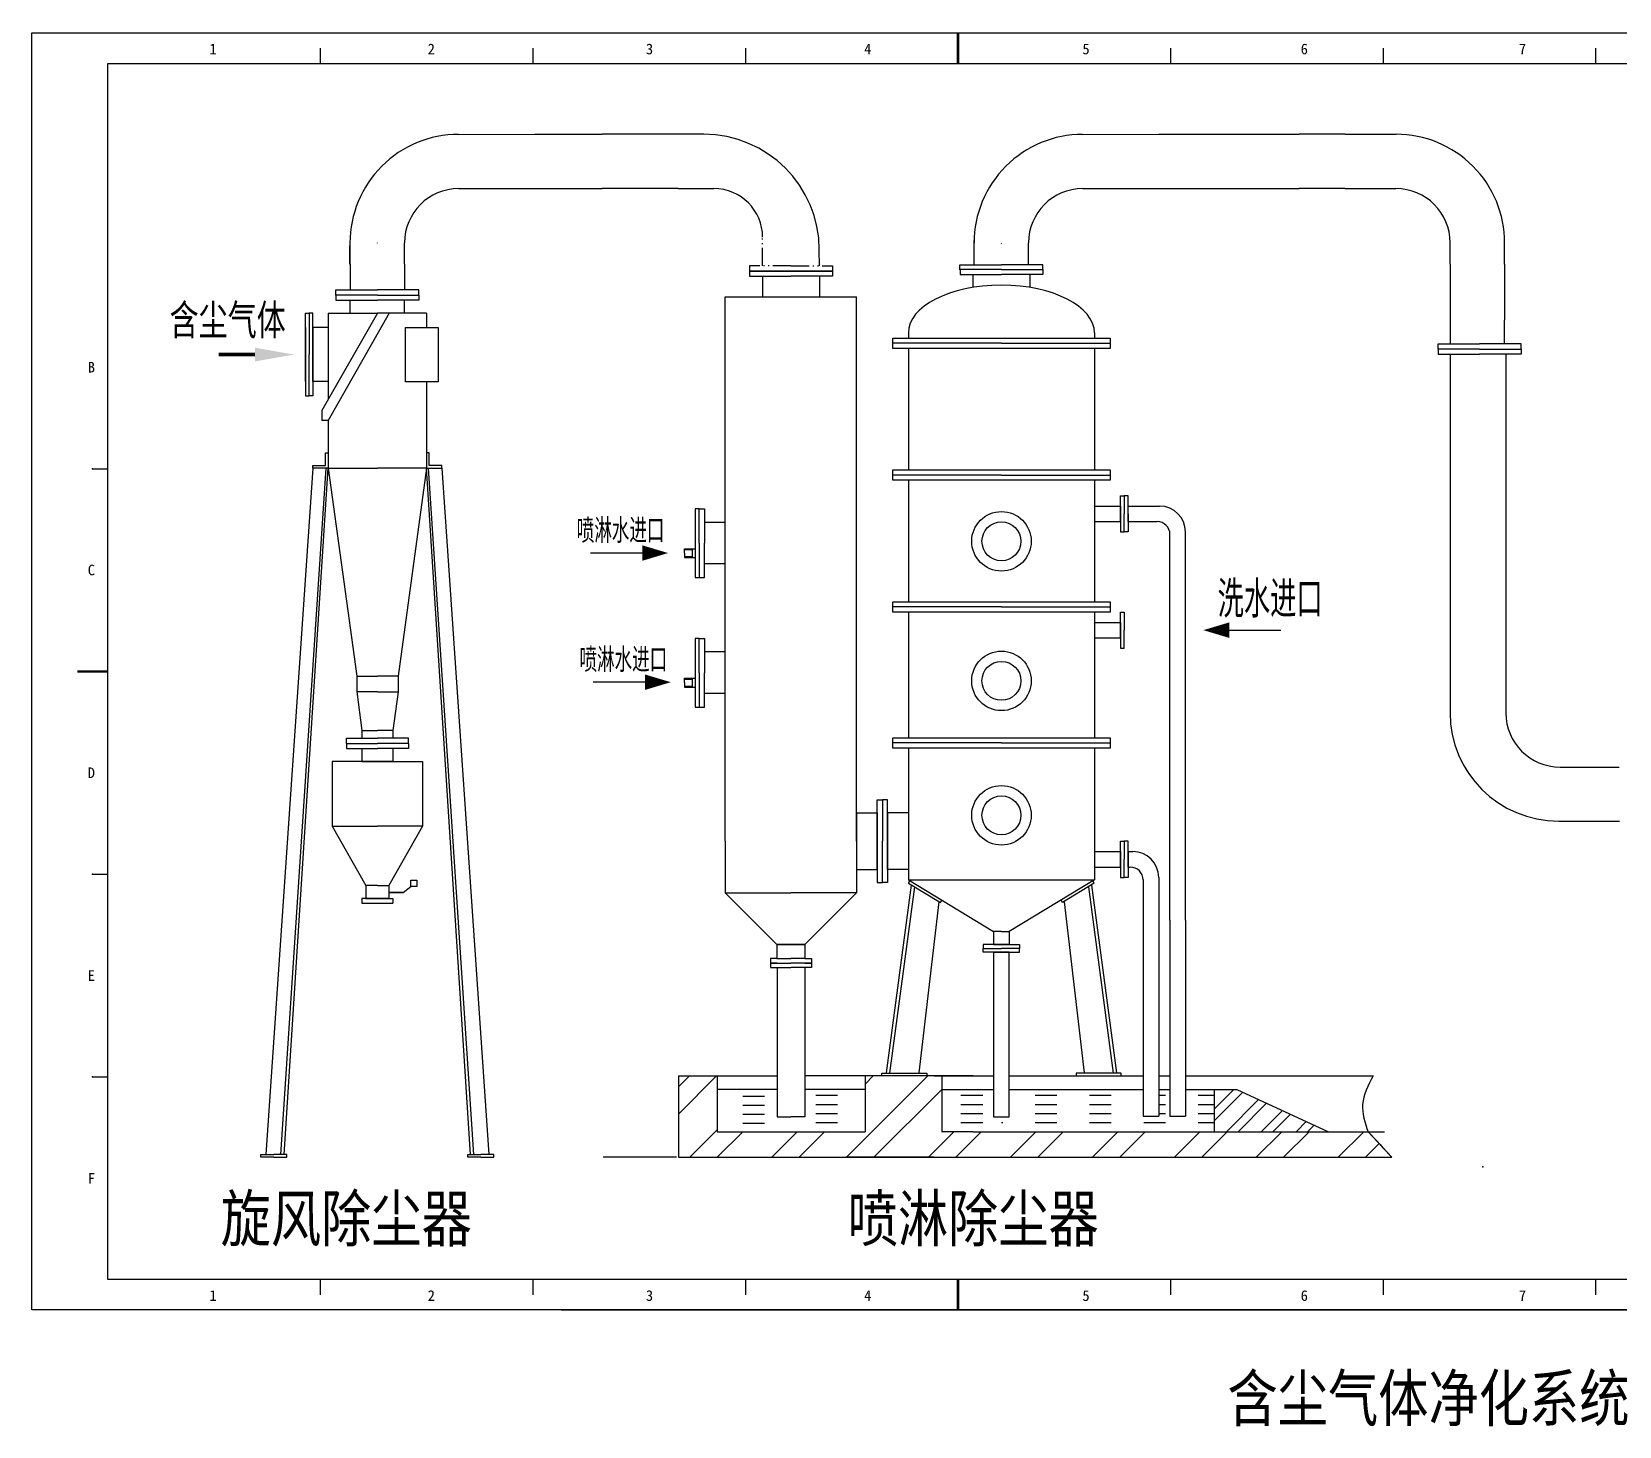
# Model space of a CAD drawing. Header units: millimetres. Extents: x 153 to 603, y -3 to 226.
# Drawn here: x 152.7 to 413.6, y -3.1 to 226.2 of the extents above; entities that cross this region are included whole.
import ezdxf

# ---------------------------------------------------------------- set-up
doc = ezdxf.new("R2010")
doc.units = ezdxf.units.MM
for name, pattern in [('1', [0]), ('CENTER', [50.8, 31.75, -6.35, 6.35, -6.35]), ('GBDIVIDE2X', [17, 10, -2, 0.5, -2, 0.5, -2]), ('GEN7', [13.75, 9.75, -1.5, 1, -1.5])]:
    doc.linetypes.add(name, pattern=pattern)
for name, color, linetype in [('2A', 7, 'GEN7'), ('CEN', 1, 'CENTER'), ('CON', 7, 'Continuous'), ('CONX', 1, 'Continuous'), ('DIM', 3, 'Continuous'), ('DIVIDE', 1, 'GBDIVIDE2X'), ('HATCH', 6, 'Continuous'), ('sb', 2, 'Continuous')]:
    doc.layers.add(name, color=color, linetype=linetype)
doc.styles.add('HZ', font='SIMHEI.TTF', dxfattribs={"width": 0.75})
doc.styles.add('QSDI', font='SimSun.ttf', dxfattribs={"width": 0.8})
doc.styles.add('USER1', font='gbenor.shx', dxfattribs={"bigfont": 'gbcbig.shx'})

# ---------------------------------------------------------------- blocks, each defined once
blk = doc.blocks.new('2331')
for p, q in [((23054.39, -5527.28), (23054.39, -5317.28)), ((23054.39, -5317.28), (23504.7, -5317.28)), ((23504.7, -5317.28), (23504.7, -5527.28)), ((23101.82, -5319.78), (23101.82, -5322.28)), ((23136.76, -5319.78), (23136.76, -5322.28)), ((23171.7, -5319.78), (23171.7, -5322.28)), ((23241.57, -5319.78), (23241.57, -5322.28)), ((23276.51, -5319.78), (23276.51, -5322.28)), ((23311.45, -5319.78), (23311.45, -5322.28)), ((23346.39, -5319.78), (23346.39, -5322.28)), ((23381.32, -5319.78), (23381.32, -5322.28)), ((23416.26, -5319.78), (23416.26, -5322.28)), ((23451.2, -5319.78), (23451.2, -5322.28)), ((23486.14, -5319.78), (23486.14, -5322.28)), ((23066.89, -5522.28), (23066.89, -5322.28)), ((23066.89, -5322.28), (23499.7, -5322.28)), ((23499.7, -5322.28), (23499.7, -5522.28)), ((23499.7, -5355.61), (23502.2, -5355.61)), ((23504.7, -5527.28), (23504.7, -5378.78)), ((23064.39, -5388.95), (23066.89, -5388.95)), ((23499.7, -5388.95), (23502.2, -5388.95)), ((23064.39, -5455.61), (23066.89, -5455.61)), ((23499.7, -5455.61), (23502.2, -5455.61)), ((23064.39, -5488.95), (23066.89, -5488.95)), ((23499.7, -5488.95), (23502.2, -5488.95)), ((23499.7, -5522.28), (23066.89, -5522.28)), ((23101.82, -5522.28), (23101.82, -5524.78)), ((23136.76, -5522.28), (23136.76, -5524.78)), ((23171.7, -5522.28), (23171.7, -5524.78)), ((23241.57, -5522.28), (23241.57, -5524.78)), ((23276.51, -5522.28), (23276.51, -5524.78)), ((23311.45, -5522.28), (23311.45, -5524.78)), ((23346.39, -5522.28), (23346.39, -5524.78)), ((23381.32, -5522.28), (23381.32, -5524.78)), ((23416.26, -5522.28), (23416.26, -5524.78)), ((23451.2, -5522.28), (23451.2, -5524.78)), ((23486.14, -5522.28), (23486.14, -5524.78)), ((23504.7, -5527.28), (23054.39, -5527.28)), ((23141.39, -5527.28), (23351.39, -5527.28))]:
    blk.add_line(p, q)
for points, const_width in [([(23206.64, -5322.28), (23206.64, -5317.28)], 0.4), ([(23206.64, -5322.28), (23206.64, -5317.28)], 0.25), ([(23066.89, -5422.28), (23061.89, -5422.28)], 0.4), ([(23061.89, -5422.28), (23066.89, -5422.28)], 0.25), ([(23499.7, -5422.28), (23504.7, -5422.28)], 0.4), ([(23499.7, -5422.28), (23504.7, -5422.28)], 0.25), ([(23206.64, -5522.28), (23206.64, -5527.28)], 0.4), ([(23206.64, -5522.28), (23206.64, -5527.28)], 0.25)]:
    blk.add_lwpolyline(points, dxfattribs=dict(const_width=const_width))
for p in [(23064.39, -5388.95), (23064.39, -5422.28), (23064.39, -5455.61), (23064.39, -5488.95)]:
    blk.add_point(p)
at = {"style": 'QSDI'}
for s, p in [('1', (23083.59, -5320.79)), ('2', (23119.47, -5320.79)), ('3', (23155.34, -5320.79)), ('4', (23191.22, -5320.79)), ('5', (23227.09, -5320.79)), ('6', (23262.97, -5320.79)), ('7', (23298.84, -5320.79)), ('8', (23334.72, -5320.79)), ('9', (23367.78, -5320.79)), ('10', (23403.66, -5320.79)), ('11', (23439.53, -5320.79)), ('12', (23473.53, -5320.79)), ('A', (23501.41, -5339.77)), ('B', (23063.59, -5373.12)), ('B', (23501.41, -5373.12)), ('C', (23063.59, -5406.47)), ('C', (23501.41, -5406.47)), ('D', (23063.59, -5439.82)), ('D', (23501.41, -5439.82)), ('E', (23063.59, -5473.17)), ('E', (23501.41, -5473.17)), ('F', (23063.59, -5506.52)), ('F', (23501.41, -5506.52)), ('1', (23083.59, -5525.79)), ('2', (23119.47, -5525.79)), ('3', (23155.34, -5525.79)), ('4', (23191.22, -5525.79)), ('5', (23227.09, -5525.79)), ('6', (23262.97, -5525.79)), ('7', (23298.84, -5525.79)), ('8', (23334.72, -5525.79)), ('9', (23367.78, -5525.79)), ('10', (23403.66, -5525.79)), ('11', (23439.53, -5525.79)), ('12', (23473.53, -5525.79))]:
    blk.add_text(s, height=1.75, dxfattribs=at).set_placement(p)

msp = doc.modelspace()

# ---------------------------------------------------------------- hatches: boundary and pattern name
at = {"layer": 'HATCH'}
h = msp.add_hatch(dxfattribs=at)
h.set_pattern_fill('ANSI32', color=256, scale=0.425, style=0)
h.set_pattern_definition([(45, (165.908, 45.3805), (-2.86246, 2.86246), []), (45, (167.8164, 45.3805), (-2.86246, 2.86246), [])])
h.paths.add_polyline_path([(350.75, 52.27), (347.05, 52.27), (347.05, 45.38), (352.48, 45.38), (365.72, 45.38)])
h = msp.add_hatch(dxfattribs=at)
h.set_pattern_fill('ANSI32', color=256, style=0)
h.set_pattern_definition([(45, (-264.623, 109.546), (-6.73519, 6.73519), []), (45, (-260.132, 109.546), (-6.73519, 6.73519), [])])
h.paths.add_polyline_path([(372.37, 45.33), (312.07, 45.33), (312.07, 41.15), (376.23, 41.15)])

# ---------------------------------------------------------------- linework, layer by layer
at = {"layer": '2A', "color": 1}
msp.add_solid([(195.8, 173.14), (195.8, 173.14), (189.4, 172.01), (189.4, 174.26)], dxfattribs=at)
at = {"layer": 'CEN', "color": 2}
msp.add_line((312.07, 191.36), (312.07, 191.41), dxfattribs=at)
at = {"layer": 'CON', "color": 2}
for p, q in [((307.57, 187.91), (307.57, 191.4)), ((305.26, 187.06), (305.26, 187.91)), ((318.86, 187.06), (318.86, 187.91)), ((270.68, 186.86), (270.68, 186.01)), ((277.48, 186.86), (270.68, 186.86)), ((270.68, 186.86), (277.48, 186.86)), ((270.68, 186.01), (277.48, 186.01)), ((272.8, 186.01), (272.8, 182.61)), ((277.48, 186.86), (284.28, 186.86)), ((284.28, 186.86), (277.48, 186.86)), ((284.28, 186.01), (277.48, 186.01)), ((282.15, 186.01), (282.15, 182.62)), ((284.28, 186.86), (284.28, 186.01)), ((312.06, 187.15), (305.26, 187.15)), ((312.06, 187.15), (305.26, 187.15)), ((305.27, 187.15), (305.27, 186.3)), ((312.07, 187.15), (305.27, 187.15)), ((305.27, 186.3), (312.07, 186.3)), ((307.39, 186.3), (307.39, 184.18)), ((312.06, 187.15), (318.86, 187.15)), ((312.06, 187.15), (318.86, 187.15)), ((312.07, 187.15), (318.87, 187.15)), ((318.87, 186.3), (312.07, 186.3)), ((316.74, 186.3), (316.74, 184.18)), ((318.87, 187.15), (318.87, 186.3)), ((266.67, 93.12), (266.67, 182.62)), ((266.67, 182.62), (288.27, 182.62)), ((288.27, 93.12), (288.27, 182.62)), ((294.22, 175.85), (312.07, 175.85)), ((294.22, 174.15), (294.22, 175.85)), ((312.07, 175), (294.22, 175)), ((296.77, 176.7), (296.77, 175.85)), ((312.07, 175.85), (329.92, 175.85)), ((312.07, 175), (329.92, 175)), ((327.37, 176.7), (327.37, 175.85)), ((329.92, 175.85), (329.92, 174.15)), ((329.92, 174.15), (294.22, 174.15)), ((296.77, 174.15), (296.77, 154.17)), ((327.37, 174.15), (327.37, 154.17)), ((294.22, 152.47), (294.22, 154.17)), ((294.22, 154.17), (312.07, 154.17)), ((296.77, 155.02), (296.77, 154.17)), ((312.07, 154.17), (329.92, 154.17)), ((327.37, 155.02), (327.37, 154.17)), ((329.92, 154.17), (329.92, 152.47)), ((312.07, 153.32), (294.22, 153.32)), ((329.92, 152.47), (294.22, 152.47)), ((296.77, 152.47), (296.77, 132.5)), ((312.07, 153.32), (329.92, 153.32)), ((327.37, 152.47), (327.37, 132.5)), ((261.71, 147.76), (261.71, 136.48)), ((262.39, 147.76), (261.71, 147.76)), ((262.39, 142.12), (262.39, 147.76)), ((262.39, 147.76), (263.24, 147.76)), ((263.24, 147.76), (263.24, 142.12)), ((266.67, 145.53), (263.24, 145.53)), ((260, 141.22), (261.71, 141.22)), ((260, 140.5), (260, 141.22)), ((261.24, 141.22), (261.24, 139.77)), ((262.39, 142.12), (262.39, 136.47)), ((263.24, 136.47), (263.24, 142.12)), ((260, 140.5), (260, 139.77)), ((260, 139.77), (261.71, 139.77)), ((266.67, 138.71), (263.24, 138.71)), ((261.71, 136.48), (262.39, 136.47)), ((262.39, 136.47), (263.24, 136.47)), ((296.77, 133.35), (296.77, 132.5)), ((327.37, 133.35), (327.37, 132.5)), ((294.22, 130.8), (294.22, 132.5)), ((294.22, 132.5), (312.07, 132.5)), ((312.07, 131.65), (294.22, 131.65)), ((329.92, 130.8), (294.22, 130.8)), ((296.77, 130.8), (296.77, 110.82)), ((312.07, 132.5), (329.92, 132.5)), ((312.07, 131.65), (329.92, 131.65)), ((327.37, 130.8), (327.37, 110.82)), ((329.92, 132.5), (329.92, 130.8)), ((331.62, 127.82), (331.62, 130.8)), ((331.62, 130.8), (332.26, 130.8)), ((332.26, 130.8), (332.26, 127.82)), ((332.26, 130.8), (332.26, 127.82)), ((327.37, 129.1), (331.62, 129.1)), ((331.62, 129.1), (331.62, 127.82)), ((261.71, 126.46), (261.71, 115.18)), ((262.39, 126.46), (261.71, 126.46)), ((262.39, 120.82), (262.39, 126.46)), ((262.39, 126.46), (263.24, 126.46)), ((263.24, 126.46), (263.24, 120.82)), ((327.37, 126.55), (331.62, 126.55)), ((331.62, 127.82), (331.62, 124.85)), ((331.62, 126.55), (331.62, 127.82)), ((332.26, 124.85), (332.26, 127.82)), ((332.26, 124.85), (332.26, 127.82)), ((266.67, 124.23), (263.24, 124.23)), ((296.77, 124.77), (296.77, 123.92)), ((331.62, 124.85), (332.26, 124.85)), ((262.39, 120.82), (262.39, 115.17)), ((263.24, 115.17), (263.24, 120.82)), ((296.77, 122.22), (296.77, 110.13)), ((260, 119.92), (261.71, 119.92)), ((260, 119.2), (260, 119.92)), ((260, 119.2), (260, 118.47)), ((260, 118.47), (261.71, 118.47)), ((261.24, 119.92), (261.24, 118.47)), ((261.71, 115.18), (262.39, 115.17)), ((262.39, 115.17), (263.24, 115.17)), ((266.67, 117.41), (263.24, 117.41)), ((294.22, 110.13), (312.07, 110.13)), ((294.22, 108.43), (294.22, 110.13)), ((296.77, 110.98), (296.77, 110.13)), ((312.07, 110.13), (329.92, 110.13)), ((327.37, 110.98), (327.37, 110.13)), ((327.37, 110.82), (327.37, 110.13)), ((329.92, 110.13), (329.92, 108.43)), ((312.07, 109.28), (294.22, 109.28)), ((329.92, 108.43), (294.22, 108.43)), ((296.77, 108.43), (296.77, 99.84)), ((312.07, 109.28), (329.92, 109.28)), ((327.37, 108.43), (327.37, 86.74)), ((291.67, 93.12), (291.67, 99.92)), ((291.67, 99.92), (292.52, 99.92)), ((292.52, 99.92), (292.52, 93.12)), ((292.52, 99.92), (292.52, 93.12)), ((293.37, 99.92), (292.52, 99.92)), ((293.37, 93.12), (293.37, 99.92)), ((296.77, 99.84), (296.77, 86.74)), ((291.67, 97.73), (288.27, 97.73)), ((288.27, 97.73), (288.27, 88.47)), ((291.67, 97.79), (291.67, 93.12)), ((293.37, 97.79), (293.37, 93.12)), ((296.77, 97.79), (293.37, 97.79)), ((266.67, 93.12), (266.67, 84.62)), ((288.27, 93.12), (288.27, 84.62)), ((291.67, 93.12), (291.67, 86.32)), ((291.67, 88.44), (291.67, 93.12)), ((292.52, 86.32), (292.52, 93.12)), ((292.52, 86.32), (292.52, 93.12)), ((293.37, 88.44), (293.37, 93.12)), ((293.37, 93.12), (293.37, 86.32)), ((327.37, 91.42), (331.62, 91.42)), ((327.37, 88.87), (331.62, 88.87)), ((288.27, 88.47), (291.67, 88.47)), ((291.67, 86.32), (292.52, 86.32)), ((293.37, 86.32), (292.52, 86.32)), ((296.77, 88.44), (293.37, 88.44)), ((296.77, 86.74), (310.79, 78.24)), ((296.77, 86.74), (327.37, 86.74)), ((296.81, 86.22), (297.03, 86.57)), ((296.81, 86.22), (302.03, 83.06)), ((327.37, 86.74), (313.34, 78.24)), ((327.33, 86.22), (322.11, 83.06)), ((327.33, 86.22), (327.11, 86.57)), ((327.33, 86.22), (327.11, 86.57)), ((266.67, 84.62), (277.47, 84.62)), ((266.67, 84.62), (275.17, 76.12)), ((288.27, 84.62), (277.47, 84.62)), ((288.27, 84.62), (279.77, 76.12)), ((297.25, 85.88), (293.13, 55)), ((297.78, 85.63), (293.69, 54.97)), ((326.36, 85.63), (330.45, 54.97)), ((326.88, 85.88), (331, 55)), ((301.76, 83.14), (298.48, 55)), ((302.03, 83.06), (302.25, 83.42)), ((322.11, 83.06), (321.89, 83.42)), ((322.11, 83.06), (321.89, 83.42)), ((322.38, 83.14), (325.66, 55)), ((275.17, 76.12), (275.17, 73.8)), ((275.17, 76.12), (277.47, 76.12)), ((275.17, 76.12), (277.47, 76.12)), ((279.77, 76.12), (277.47, 76.12)), ((279.77, 76.12), (279.77, 73.8)), ((309.09, 76.12), (309.09, 75.48)), ((312.07, 76.12), (309.09, 76.12)), ((310.79, 78.24), (310.79, 76.12)), ((312.07, 78.24), (310.79, 78.24)), ((310.79, 76.12), (312.07, 76.12)), ((312.07, 78.24), (313.34, 78.24)), ((313.34, 76.12), (312.07, 76.12)), ((312.07, 76.12), (315.04, 76.12)), ((313.34, 78.24), (313.34, 76.12)), ((315.04, 76.12), (315.04, 75.48)), ((275.17, 73.8), (274.1, 73.8)), ((274.1, 73.8), (274.1, 73.07)), ((274.1, 73.07), (277.45, 73.07)), ((275.17, 73.07), (274.1, 73.07)), ((274.1, 73.07), (274.1, 72.35)), ((275.17, 73.8), (277.47, 73.8)), ((275.17, 73.07), (277.47, 73.07)), ((279.77, 73.8), (277.47, 73.8)), ((279.77, 73.07), (277.47, 73.07)), ((280.84, 73.07), (277.49, 73.07)), ((279.77, 73.8), (280.84, 73.8)), ((279.77, 73.07), (280.84, 73.07)), ((280.84, 73.8), (280.84, 73.07)), ((280.84, 73.07), (280.84, 72.35)), ((309.09, 74.84), (309.09, 75.48)), ((309.09, 75.48), (312.07, 75.48)), ((309.09, 75.48), (312.07, 75.48)), ((312.07, 74.84), (309.09, 74.84)), ((310.75, 74.84), (310.75, 47.78)), ((310.79, 74.84), (312.07, 74.84)), ((315.04, 75.48), (312.07, 75.48)), ((315.04, 75.48), (312.07, 75.48)), ((312.07, 74.84), (315.04, 74.84)), ((313.34, 74.84), (312.07, 74.84)), ((313.32, 47.78), (313.32, 74.84)), ((315.04, 74.84), (315.04, 75.48)), ((274.1, 72.35), (277.45, 72.35)), ((275.19, 72.35), (275.19, 47.8)), ((280.84, 72.35), (277.49, 72.35)), ((279.75, 72.35), (279.75, 47.8)), ((292.4, 54.52), (292.4, 54.97)), ((292.4, 54.97), (299.8, 54.97)), ((299.8, 54.97), (299.8, 54.52)), ((324.34, 54.97), (324.34, 54.52)), ((331.74, 54.97), (324.34, 54.97)), ((331.74, 54.52), (331.74, 54.97)), ((275.19, 47.8), (277.48, 47.8)), ((279.75, 47.8), (277.46, 47.8)), ((310.75, 47.78), (313.32, 47.78))]:
    msp.add_line(p, q, dxfattribs=at)
at = {"layer": 'CON', "color": 2, "linetype": '1'}
for p, q in [((202.69, 182.93), (202.69, 183.78)), ((209.49, 182.93), (202.69, 182.93)), ((202.69, 182.93), (202.69, 182.08)), ((209.49, 182.93), (202.69, 182.93)), ((209.49, 182.93), (216.29, 182.93)), ((209.49, 182.93), (216.29, 182.93)), ((216.29, 182.93), (216.29, 183.78)), ((216.29, 182.93), (216.29, 182.08)), ((202.69, 182.08), (209.49, 182.08)), ((205.03, 179.95), (205.03, 182.08)), ((216.29, 182.08), (209.49, 182.08)), ((213.95, 179.95), (213.95, 182.08)), ((198.27, 179.95), (198.27, 173.15)), ((198.27, 179.95), (198.27, 173.15)), ((198.86, 179.95), (198.27, 179.95)), ((198.86, 173.15), (198.86, 179.95)), ((198.86, 177.61), (198.86, 173.15)), ((201.41, 177.61), (198.86, 177.61)), ((209.49, 179.95), (200.38, 163.92)), ((211.44, 179.95), (201.41, 162.31)), ((201.41, 179.95), (201.41, 165.75)), ((201.41, 179.95), (209.49, 179.95)), ((217.56, 179.95), (209.49, 179.95)), ((217.56, 179.95), (217.56, 177.57)), ((198.27, 166.35), (198.27, 173.15)), ((198.27, 166.35), (198.27, 173.15)), ((198.86, 168.69), (198.86, 173.15)), ((198.86, 173.15), (198.86, 166.35)), ((201.41, 168.69), (198.86, 168.69)), ((217.56, 168.67), (217.56, 154.45)), ((198.86, 166.35), (198.27, 166.35)), ((200.38, 163.92), (200.38, 162.31)), ((201.41, 162.31), (200.38, 162.31)), ((201.41, 162.31), (201.41, 161.91)), ((201.41, 161.91), (201.41, 154.45)), ((200.99, 154.88), (200.99, 157)), ((200.99, 157), (201.41, 157)), ((200.99, 157), (201.41, 157)), ((200.99, 154.88), (200.99, 157)), ((217.99, 157), (217.56, 157)), ((217.99, 157), (217.56, 157)), ((217.99, 154.88), (217.99, 157)), ((217.99, 154.88), (217.99, 157)), ((198.86, 154.45), (198.86, 154.88)), ((198.86, 154.88), (200.99, 154.88)), ((198.86, 154.88), (200.99, 154.88)), ((198.86, 154.45), (198.86, 154.88)), ((201.41, 154.45), (198.86, 154.45)), ((201.41, 154.45), (198.86, 154.45)), ((201.41, 154.45), (206.09, 120.24)), ((201.41, 154.45), (209.49, 154.45)), ((217.56, 154.45), (209.49, 154.45)), ((217.56, 154.45), (212.89, 120.24)), ((217.56, 154.45), (220.11, 154.45)), ((217.56, 154.45), (220.11, 154.45)), ((217.56, 154.45), (220.11, 154.45)), ((217.56, 154.45), (220.11, 154.45)), ((220.11, 154.88), (217.99, 154.88)), ((220.11, 154.88), (217.99, 154.88)), ((220.11, 154.88), (217.99, 154.88)), ((220.11, 154.88), (217.99, 154.88)), ((220.11, 154.45), (220.11, 154.88)), ((220.11, 154.45), (220.11, 154.88)), ((220.11, 154.45), (220.11, 154.88)), ((220.11, 154.45), (220.11, 154.88)), ((206.09, 120.24), (206.09, 117.69)), ((206.09, 120.24), (209.49, 120.24)), ((212.89, 120.24), (209.49, 120.24)), ((212.89, 120.24), (212.89, 117.69)), ((206.09, 117.69), (206.94, 111.31)), ((209.49, 117.69), (206.09, 117.69)), ((209.49, 117.69), (212.89, 117.69)), ((212.89, 117.69), (212.04, 111.31)), ((204.39, 110.04), (209.49, 110.04)), ((204.39, 109.19), (204.39, 110.04)), ((206.94, 111.31), (206.94, 110.04)), ((206.94, 111.31), (209.49, 111.31)), ((212.04, 111.31), (209.49, 111.31)), ((214.59, 110.04), (209.49, 110.04)), ((212.04, 111.31), (212.04, 110.04)), ((214.59, 109.19), (214.59, 110.04)), ((204.39, 109.19), (209.49, 109.19)), ((204.39, 109.19), (209.49, 109.19)), ((204.39, 109.19), (204.39, 108.34)), ((204.39, 108.34), (209.49, 108.34)), ((206.94, 108.34), (206.94, 106.21)), ((214.59, 109.19), (209.49, 109.19)), ((214.59, 109.19), (209.49, 109.19)), ((214.59, 108.34), (209.49, 108.34)), ((212.04, 108.34), (212.04, 106.21)), ((214.59, 109.19), (214.59, 108.34)), ((202.05, 106.21), (202.05, 95.59)), ((209.49, 106.21), (202.05, 106.21)), ((206.94, 106.21), (209.49, 106.21)), ((212.04, 106.21), (209.49, 106.21)), ((209.49, 106.21), (216.93, 106.21)), ((216.93, 106.21), (216.93, 95.59)), ((202.05, 95.59), (207.58, 85.81)), ((202.05, 95.59), (209.49, 95.59)), ((216.93, 95.59), (209.49, 95.59)), ((216.93, 95.59), (211.4, 85.81)), ((206.94, 83.69), (206.94, 82.92)), ((209.49, 83.69), (206.94, 83.69)), ((207.58, 85.81), (207.58, 83.69)), ((209.49, 85.81), (207.58, 85.81)), ((207.58, 83.69), (209.49, 83.69)), ((209.49, 85.81), (211.4, 85.81)), ((211.4, 83.69), (209.49, 83.69)), ((209.49, 83.69), (212.04, 83.69)), ((211.4, 85.81), (211.4, 83.69)), ((213.74, 84.68), (211.44, 84.68)), ((212.04, 83.69), (212.04, 82.92))]:
    msp.add_line(p, q, dxfattribs=at)
at = {"layer": 'CON', "color": 2, "linetype": 'ByBlock'}
for p, q in [((331.62, 146.95), (331.62, 149.92)), ((331.62, 149.92), (332.26, 149.92)), ((332.26, 149.92), (332.26, 146.95)), ((327.37, 148.22), (331.62, 148.22)), ((331.62, 148.22), (331.62, 146.95)), ((331.62, 146.95), (331.62, 143.97)), ((331.62, 145.67), (331.62, 146.95)), ((332.26, 143.97), (332.26, 146.95)), ((327.37, 145.67), (331.62, 145.67)), ((331.62, 143.97), (332.26, 143.97)), ((331.62, 93.12), (332.26, 93.12)), ((331.62, 90.14), (331.62, 93.12)), ((331.62, 91.42), (331.62, 90.14)), ((332.26, 93.12), (332.26, 90.14)), ((332.26, 93.12), (332.26, 90.14)), ((331.62, 88.87), (331.62, 90.14)), ((331.62, 90.14), (331.62, 87.17)), ((332.26, 87.17), (332.26, 90.14)), ((332.26, 87.17), (332.26, 90.14)), ((331.62, 87.17), (332.26, 87.17))]:
    msp.add_line(p, q, dxfattribs=at)
at = {"layer": 'CON'}
for p, q in [((258.99, 54.52), (258.99, 41.15)), ((258.99, 54.52), (275.19, 54.52)), ((265.35, 54.52), (265.35, 45.33)), ((275.19, 52.27), (265.35, 52.27)), ((286.47, 54.52), (279.75, 54.52)), ((289.65, 52.27), (279.75, 52.27)), ((301, 54.52), (286.47, 54.52)), ((289.65, 54.52), (289.65, 45.33)), ((307.41, 54.52), (301, 54.52)), ((301, 54.52), (310.75, 54.52)), ((302.27, 54.52), (302.27, 45.38)), ((302.27, 52.27), (310.75, 52.27)), ((313.32, 54.52), (335.37, 54.52)), ((313.32, 52.27), (335.37, 52.27)), ((337.92, 54.52), (339.78, 54.52)), ((337.92, 52.27), (339.78, 52.27)), ((342.33, 54.52), (373.17, 54.52)), ((342.33, 52.27), (350.75, 52.27)), ((350.75, 52.27), (365.84, 45.33)), ((347.05, 52.11), (347.05, 45.21)), ((335.37, 47.92), (337.92, 47.92)), ((339.78, 47.92), (342.33, 47.92)), ((265.35, 45.33), (289.65, 45.33)), ((307.41, 45.33), (302.24, 45.33)), ((307.41, 45.33), (372.33, 45.33)), ((372.33, 45.33), (372.37, 45.33)), ((258.99, 41.15), (305.89, 41.15)), ((301, 41.15), (286.47, 41.15)), ((290.35, 41.15), (301, 41.15)), ((301, 41.15), (376.23, 41.15)), ((301, 41.15), (376.23, 41.15))]:
    msp.add_line(p, q, dxfattribs=at)
at = {"layer": 'CON', "color": 2, "linetype": '1'}
msp.add_lwpolyline([(214.14, 177.57), (219.48, 177.57), (219.48, 168.67), (214.14, 168.67)], close=True, dxfattribs=at)
at = {"layer": 'CON', "color": 2}
for centre, radius in [((312.07, 142.43), 4.89), ((312.07, 142.43), 4.89), ((312.07, 142.43), 4.89), ((312.07, 142.43), 4.89), ((312.07, 142.43), 4.89), ((312.07, 142.43), 4.89), ((312.07, 142.43), 4.89), ((312.07, 142.43), 4.89), ((312.07, 142.43), 4.89), ((312.07, 142.43), 4.89), ((312.07, 142.43), 4.89), ((312.07, 142.43), 4.89), ((312.07, 142.43), 4.89), ((312.07, 142.43), 4.89), ((312.07, 142.43), 4.89), ((312.07, 142.43), 4.89), ((312.07, 142.43), 4.89), ((312.07, 142.43), 4.89), ((312.07, 142.43), 4.89), ((312.07, 142.43), 4.89), ((312.07, 142.43), 4.89), ((312.07, 142.43), 4.89), ((312.07, 142.43), 4.89), ((312.07, 142.43), 4.89), ((312.07, 142.43), 4.89), ((312.07, 142.43), 4.89), ((312.07, 142.43), 4.89), ((312.07, 142.43), 4.89), ((312.07, 142.43), 4.89), ((312.07, 142.43), 4.89), ((312.07, 142.43), 4.89), ((312.07, 142.43), 4.89), ((312.07, 142.43), 3.2), ((312.07, 142.43), 3.2), ((312.07, 142.43), 3.2), ((312.07, 142.43), 3.2), ((312.07, 142.43), 3.2), ((312.07, 142.43), 3.2), ((312.07, 142.43), 3.2), ((312.07, 142.43), 3.2), ((312.07, 142.43), 3.2), ((312.07, 142.43), 3.2), ((312.07, 142.43), 3.2), ((312.07, 142.43), 3.2), ((312.07, 142.43), 3.2), ((312.07, 142.43), 3.2), ((312.07, 142.43), 3.2), ((312.07, 142.43), 3.2), ((312.07, 142.43), 3.2), ((312.07, 142.43), 3.2), ((312.07, 142.43), 3.2), ((312.07, 142.43), 3.2), ((312.07, 142.43), 3.2), ((312.07, 142.43), 3.2), ((312.07, 142.43), 3.2), ((312.07, 142.43), 3.2), ((312.07, 142.43), 3.2), ((312.07, 142.43), 3.2), ((312.07, 142.43), 3.2), ((312.07, 142.43), 3.2), ((312.07, 142.43), 3.2), ((312.07, 142.43), 3.2), ((312.07, 142.43), 3.2), ((312.07, 142.43), 3.2), ((312.07, 119.48), 4.89), ((312.07, 119.48), 4.89), ((312.07, 119.48), 4.89), ((312.07, 119.48), 4.89), ((312.07, 119.48), 4.89), ((312.07, 119.48), 4.89), ((312.07, 119.48), 4.89), ((312.07, 119.48), 4.89), ((312.07, 119.48), 4.89), ((312.07, 119.48), 4.89), ((312.07, 119.48), 4.89), ((312.07, 119.48), 4.89), ((312.07, 119.48), 4.89), ((312.07, 119.48), 4.89), ((312.07, 119.48), 4.89), ((312.07, 119.48), 4.89), ((312.07, 119.48), 4.89), ((312.07, 119.48), 4.89), ((312.07, 119.48), 4.89), ((312.07, 119.48), 4.89), ((312.07, 119.48), 4.89), ((312.07, 119.48), 4.89), ((312.07, 119.48), 4.89), ((312.07, 119.48), 4.89), ((312.07, 119.48), 4.89), ((312.07, 119.48), 4.89), ((312.07, 119.48), 4.89), ((312.07, 119.48), 4.89), ((312.07, 119.48), 4.89), ((312.07, 119.48), 4.89), ((312.07, 119.48), 4.89), ((312.07, 119.48), 4.89), ((312.07, 119.48), 3.2), ((312.07, 119.48), 3.2), ((312.07, 119.48), 3.2), ((312.07, 119.48), 3.2), ((312.07, 119.48), 3.2), ((312.07, 119.48), 3.2), ((312.07, 119.48), 3.2), ((312.07, 119.48), 3.2), ((312.07, 119.48), 3.2), ((312.07, 119.48), 3.2), ((312.07, 119.48), 3.2), ((312.07, 119.48), 3.2), ((312.07, 119.48), 3.2), ((312.07, 119.48), 3.2), ((312.07, 119.48), 3.2), ((312.07, 119.48), 3.2), ((312.07, 119.48), 3.2), ((312.07, 119.48), 3.2), ((312.07, 119.48), 3.2), ((312.07, 119.48), 3.2), ((312.07, 119.48), 3.2), ((312.07, 119.48), 3.2), ((312.07, 119.48), 3.2), ((312.07, 119.48), 3.2), ((312.07, 119.48), 3.2), ((312.07, 119.48), 3.2), ((312.07, 119.48), 3.2), ((312.07, 119.48), 3.2), ((312.07, 119.48), 3.2), ((312.07, 119.48), 3.2), ((312.07, 119.48), 3.2), ((312.07, 119.48), 3.2), ((312.07, 97.37), 4.89), ((312.07, 97.37), 4.89), ((312.07, 97.37), 4.89), ((312.07, 97.37), 4.89), ((312.07, 97.37), 4.89), ((312.07, 97.37), 4.89), ((312.07, 97.37), 4.89), ((312.07, 97.37), 4.89), ((312.07, 97.37), 4.89), ((312.07, 97.37), 4.89), ((312.07, 97.37), 4.89), ((312.07, 97.37), 4.89), ((312.07, 97.37), 4.89), ((312.07, 97.37), 4.89), ((312.07, 97.37), 4.89), ((312.07, 97.37), 4.89), ((312.07, 97.37), 4.89), ((312.07, 97.37), 4.89), ((312.07, 97.37), 4.89), ((312.07, 97.37), 4.89), ((312.07, 97.37), 4.89), ((312.07, 97.37), 4.89), ((312.07, 97.37), 4.89), ((312.07, 97.37), 4.89), ((312.07, 97.37), 4.89), ((312.07, 97.37), 4.89), ((312.07, 97.37), 4.89), ((312.07, 97.37), 4.89), ((312.07, 97.37), 4.89), ((312.07, 97.37), 4.89), ((312.07, 97.37), 4.89), ((312.07, 97.37), 4.89), ((312.07, 97.37), 4.89), ((312.07, 97.37), 4.89), ((312.07, 97.37), 4.89), ((312.07, 97.37), 4.89), ((312.07, 97.37), 4.89), ((312.07, 97.37), 4.89), ((312.07, 97.37), 4.89), ((312.07, 97.37), 4.89), ((312.07, 97.37), 4.89), ((312.07, 97.37), 4.89), ((312.07, 97.37), 4.89), ((312.07, 97.37), 4.89), ((312.07, 97.37), 4.89), ((312.07, 97.37), 4.89), ((312.07, 97.37), 4.89), ((312.07, 97.37), 4.89), ((312.07, 97.37), 4.89), ((312.07, 97.37), 4.89), ((312.07, 97.37), 4.89), ((312.07, 97.37), 4.89), ((312.07, 97.37), 4.89), ((312.07, 97.37), 4.89), ((312.07, 97.37), 4.89), ((312.07, 97.37), 4.89), ((312.07, 97.37), 4.89), ((312.07, 97.37), 4.89), ((312.07, 97.37), 4.89), ((312.07, 97.37), 4.89), ((312.07, 97.37), 4.89), ((312.07, 97.37), 4.89), ((312.07, 97.37), 4.89), ((312.07, 97.37), 4.89), ((312.07, 97.37), 3.2), ((312.07, 97.37), 3.2), ((312.07, 97.37), 3.2), ((312.07, 97.37), 3.2), ((312.07, 97.37), 3.2), ((312.07, 97.37), 3.2), ((312.07, 97.37), 3.2), ((312.07, 97.37), 3.2), ((312.07, 97.37), 3.2), ((312.07, 97.37), 3.2), ((312.07, 97.37), 3.2), ((312.07, 97.37), 3.2), ((312.07, 97.37), 3.2), ((312.07, 97.37), 3.2), ((312.07, 97.37), 3.2), ((312.07, 97.37), 3.2), ((312.07, 97.37), 3.2), ((312.07, 97.37), 3.2), ((312.07, 97.37), 3.2), ((312.07, 97.37), 3.2), ((312.07, 97.37), 3.2), ((312.07, 97.37), 3.2), ((312.07, 97.37), 3.2), ((312.07, 97.37), 3.2), ((312.07, 97.37), 3.2), ((312.07, 97.37), 3.2), ((312.07, 97.37), 3.2), ((312.07, 97.37), 3.2), ((312.07, 97.37), 3.2), ((312.07, 97.37), 3.2), ((312.07, 97.37), 3.2), ((312.07, 97.37), 3.2), ((312.07, 97.37), 3.2), ((312.07, 97.37), 3.2), ((312.07, 97.37), 3.2), ((312.07, 97.37), 3.2), ((312.07, 97.37), 3.2), ((312.07, 97.37), 3.2), ((312.07, 97.37), 3.2), ((312.07, 97.37), 3.2), ((312.07, 97.37), 3.2), ((312.07, 97.37), 3.2), ((312.07, 97.37), 3.2), ((312.07, 97.37), 3.2), ((312.07, 97.37), 3.2), ((312.07, 97.37), 3.2), ((312.07, 97.37), 3.2), ((312.07, 97.37), 3.2), ((312.07, 97.37), 3.2), ((312.07, 97.37), 3.2), ((312.07, 97.37), 3.2), ((312.07, 97.37), 3.2), ((312.07, 97.37), 3.2), ((312.07, 97.37), 3.2), ((312.07, 97.37), 3.2), ((312.07, 97.37), 3.2), ((312.07, 97.37), 3.2), ((312.07, 97.37), 3.2), ((312.07, 97.37), 3.2), ((312.07, 97.37), 3.2), ((312.07, 97.37), 3.2), ((312.07, 97.37), 3.2), ((312.07, 97.37), 3.2), ((312.07, 97.37), 3.2)]:
    msp.add_circle(centre, radius, dxfattribs=at)
msp.add_ellipse((312.07, 176.7), major_axis=(-15.3, 0), ratio=0.513889, start_param=3.141593, end_param=6.283185, dxfattribs=at)
at = {"layer": 'CONX', "color": 2}
for p, q in [((260, 141.07), (261.24, 141.07)), ((260, 139.92), (261.24, 139.92)), ((260, 119.77), (261.24, 119.77)), ((260, 118.62), (261.24, 118.62))]:
    msp.add_line(p, q, dxfattribs=at)
at = {"layer": 'DEFPOINTS', "color": 2, "linetype": '1'}
msp.add_point((209.49, 80.77), dxfattribs=at)
at = {"layer": 'DEFPOINTS', "color": 0, "linetype": 'ByBlock'}
msp.add_point((312.07, 47.78), dxfattribs=at)
msp.add_point((312.07, 47.78), dxfattribs=at)
at = {"layer": 'DIM'}
for p, q in [((253.02, 140.5), (244.52, 140.5)), ((349.52, 127.82), (358.02, 127.82)), ((253.47, 119.26), (244.97, 119.26)), ((355.23, 54.52), (367.32, 54.52)), ((246.59, 41.21), (258.68, 41.21))]:
    msp.add_line(p, q, dxfattribs=at)
for points in [[(257.27, 140.5, 0, 2.55, 0), (253.02, 140.5, 2.55, 2.55, 0)], [(257.72, 119.26, 0, 2.55, 0), (253.47, 119.26, 2.55, 2.55, 0)]]:
    msp.add_lwpolyline(points, format="xyseb", dxfattribs=at)
msp.add_point((391.19, 39.59), dxfattribs=at)
at = {"layer": 'DIVIDE', "color": 2, "linetype": '1', "ltscale": 0.3}
for p, q in [((222.84, 209.35), (235.36, 209.36)), ((235.36, 209.36), (246.43, 209.36)), ((263.13, 209.36), (246.43, 209.36)), ((325.41, 209.35), (337.93, 209.36)), ((337.93, 209.36), (361.01, 209.36)), ((368.55, 209.36), (361.01, 209.36)), ((368.55, 209.36), (376.94, 209.36)), ((222.87, 200.43), (235.36, 200.43)), ((235.36, 200.43), (246.44, 200.43)), ((258.93, 200.43), (246.44, 200.43)), ((258.93, 200.43), (264.82, 200.43)), ((325.44, 200.43), (337.93, 200.43)), ((337.93, 200.43), (361.01, 200.43)), ((368.53, 200.43), (361.01, 200.43)), ((368.53, 200.43), (376.92, 200.43)), ((205, 188), (205, 191.9)), ((213.94, 188), (213.94, 191.51)), ((307.57, 188), (307.57, 191.9)), ((316.52, 188), (316.52, 191.51)), ((385.84, 188.01), (385.84, 191.51)), ((394.79, 188.01), (394.79, 191.5)), ((205, 188), (205, 183.78)), ((213.94, 188), (213.94, 183.78)), ((305.26, 187.91), (312.06, 187.91)), ((318.86, 187.91), (312.06, 187.91)), ((385.84, 188.01), (385.84, 174.9)), ((394.79, 188.01), (394.78, 178.81)), ((202.69, 183.78), (209.49, 183.78)), ((216.29, 183.78), (209.49, 183.78)), ((394.79, 174.91), (394.78, 178.81)), ((383.88, 174.9), (390.68, 174.9)), ((383.88, 174.05), (383.88, 174.9)), ((397.48, 174.9), (390.68, 174.9)), ((397.48, 174.05), (397.48, 174.9)), ((390.68, 174.05), (383.88, 174.05)), ((390.68, 174.05), (383.88, 174.05)), ((383.88, 174.05), (383.88, 173.2)), ((383.88, 173.2), (390.68, 173.2)), ((385.82, 173.2), (385.82, 114.26)), ((390.68, 174.05), (397.48, 174.05)), ((390.68, 174.05), (397.48, 174.05)), ((397.48, 173.2), (390.68, 173.2)), ((394.96, 173.2), (394.96, 114.23)), ((397.48, 174.05), (397.48, 173.2)), ((403.89, 105.31), (413.61, 105.31)), ((403.67, 96.41), (413.64, 96.41))]:
    msp.add_line(p, q, dxfattribs=at)
at = {"layer": 'DIVIDE', "ltscale": 0.3}
for p, q in [((204.99, 188), (204.99, 191.5)), ((209.49, 191.45), (209.49, 191.51))]:
    msp.add_line(p, q, dxfattribs=at)
at = {"layer": 'DIVIDE', "color": 2, "ltscale": 0.3}
for p, q in [((272.82, 187.71), (272.82, 192.43)), ((282.14, 187.72), (282.13, 190.38)), ((277.48, 187.71), (270.68, 187.71)), ((270.68, 187.71), (270.68, 186.86)), ((277.48, 187.71), (284.28, 187.71)), ((284.28, 187.71), (284.28, 186.86))]:
    msp.add_line(p, q, dxfattribs=at)
at = {"layer": 'DIVIDE', "color": 2, "linetype": '1'}
for p, q in [((197.67, 179.95), (198.27, 179.95)), ((197.67, 168.69), (197.67, 173.15)), ((197.67, 166.35), (198.27, 166.35)), ((211.44, 84.68), (213.74, 84.68))]:
    msp.add_line(p, q, dxfattribs=at)
at = {"layer": 'DIVIDE', "color": 2, "linetype": '1', "ltscale": 0.1}
for p, q in [((197.67, 173.15), (197.67, 179.95)), ((197.67, 177.61), (197.67, 173.15)), ((197.67, 173.15), (197.67, 166.35))]:
    msp.add_line(p, q, dxfattribs=at)
at = {"layer": 'DIVIDE', "color": 2, "linetype": 'ByBlock', "ltscale": 0.4}
for p, q in [((198.86, 154.45), (191.13, 41.58)), ((193.63, 41.58), (201.06, 154.45)), ((194.18, 41.58), (201.41, 154.45)), ((224.8, 41.58), (217.56, 154.45)), ((225.35, 41.58), (217.92, 154.45)), ((220.11, 154.45), (227.84, 41.58))]:
    msp.add_line(p, q, dxfattribs=at)
at = {"layer": 'DIVIDE', "color": 2, "linetype": 'ByBlock', "ltscale": 0.3}
for p, q in [((332.89, 149.92), (332.26, 149.92)), ((332.89, 146.95), (332.89, 149.92)), ((332.89, 148.22), (338.08, 148.22)), ((332.89, 145.67), (332.89, 146.95)), ((332.89, 146.95), (332.89, 143.97)), ((332.89, 143.97), (332.26, 143.97)), ((332.89, 145.67), (337.66, 145.67)), ((339.78, 80.15), (339.78, 143.55)), ((342.33, 80.15), (342.33, 143.97)), ((332.89, 93.12), (332.26, 93.12)), ((332.89, 90.14), (332.89, 93.12)), ((332.89, 91.42), (333.67, 91.42)), ((332.89, 91.42), (332.89, 90.14)), ((332.89, 90.14), (332.89, 87.17)), ((332.89, 88.87), (332.89, 90.14)), ((332.89, 88.87), (333.25, 88.87)), ((332.89, 87.17), (332.26, 87.17)), ((335.37, 86.74), (335.37, 47.92)), ((337.92, 87.17), (337.92, 47.92)), ((339.78, 80.15), (339.78, 47.92)), ((342.33, 80.15), (342.33, 47.92))]:
    msp.add_line(p, q, dxfattribs=at)
at = {"layer": 'DIVIDE', "color": 2, "linetype": 'ByBlock', "ltscale": 0.5}
for p, q in [((190.36, 41.15), (190.36, 41.58)), ((190.36, 41.58), (192.49, 41.58)), ((192.49, 41.15), (190.36, 41.15)), ((194.61, 41.58), (192.49, 41.58)), ((192.49, 41.15), (194.61, 41.15)), ((194.61, 41.15), (194.61, 41.58)), ((224.36, 41.58), (226.49, 41.58)), ((224.36, 41.15), (224.36, 41.58)), ((226.49, 41.15), (224.36, 41.15)), ((228.61, 41.58), (226.49, 41.58)), ((226.49, 41.15), (228.61, 41.15)), ((228.61, 41.15), (228.61, 41.58))]:
    msp.add_line(p, q, dxfattribs=at)
at = {"layer": 'DIVIDE', "ltscale": 0.3}
msp.add_lwpolyline([(345.27, 127.82, 0, 2.55, 0), (349.52, 127.82, 2.55, 2.55, 0)], format="xyseb", dxfattribs=at)
at = {"layer": 'DIVIDE', "color": 2, "linetype": '1', "ltscale": 0.3}
for centre, radius, start, end in [((222.84, 191.5), 17.85, 90.0077, 180.026), ((263.13, 190.36), 19, 0.0709, 90.0077), ((325.42, 191.5), 17.85, 90.0077, 180.026), ((376.94, 191.51), 17.85, 359.9893, 90.0077), ((222.87, 191.51), 8.92, 90, 180), ((264.82, 192.43), 8, 0, 90), ((325.44, 191.51), 8.92, 90, 180), ((376.91, 191.51), 8.92, 0.0153, 90.0153), ((403.67, 114.26), 17.85, 180, 270), ((403.89, 114.23), 8.92, 180, 270)]:
    msp.add_arc(centre, radius, start, end, dxfattribs=at)
at = {"layer": 'DIVIDE', "color": 2, "linetype": 'ByBlock', "ltscale": 0.3}
for centre, radius in [((338.08, 143.97), 4.25), ((337.66, 143.55), 2.12), ((333.67, 87.17), 4.25), ((333.25, 86.74), 2.12)]:
    msp.add_arc(centre, radius, 0, 90, dxfattribs=at)
at = {"layer": 'HATCH', "color": 2}
for q in [(275.17, 76.12), (279.77, 76.12)]:
    msp.add_line((277.47, 76.12), q, dxfattribs=at)
at = {"layer": 'HATCH'}
for p, q in [((258.99, 48.25), (265.25, 54.52)), ((258.99, 52.73), (260.78, 54.52)), ((260.72, 54.48), (260.76, 54.52)), ((286.47, 54.48), (286.51, 54.52)), ((286.62, 41.15), (299.98, 54.52)), ((289.65, 53.16), (291, 54.52)), ((291.11, 41.15), (302.27, 52.31)), ((260.87, 41.15), (265.35, 45.63)), ((265.36, 41.15), (269.54, 45.33)), ((274.34, 41.15), (278.52, 45.33)), ((278.83, 41.15), (283.01, 45.33)), ((300.09, 41.15), (304.27, 45.33)), ((304.58, 41.15), (308.76, 45.33)), ((372.33, 45.33), (375.03, 45.33)), ((372.37, 45.33), (376.23, 41.15))]:
    msp.add_line(p, q, dxfattribs=at)
at = {"layer": 'HATCH', "ltscale": 0.2}
for p, q in [((269.56, 51.18), (273.13, 51.18)), ((269.56, 49.69), (273.13, 49.69)), ((281.58, 51.33), (285.15, 51.33)), ((281.58, 49.84), (285.15, 49.84)), ((305.42, 51.33), (308.99, 51.33)), ((305.42, 49.84), (308.99, 49.84)), ((317.63, 51.33), (321.2, 51.33)), ((317.63, 49.84), (321.2, 49.84)), ((326.56, 51.33), (330.13, 51.33)), ((326.56, 49.84), (330.13, 49.84)), ((337.92, 51.33), (339.05, 51.33)), ((337.92, 49.84), (339.05, 49.84)), ((344.41, 51.33), (347.05, 51.33)), ((344.41, 49.84), (347.05, 49.84)), ((269.56, 48.2), (273.13, 48.2)), ((281.58, 48.36), (285.15, 48.36)), ((305.42, 48.36), (308.99, 48.36)), ((317.63, 48.36), (321.2, 48.36)), ((326.56, 48.36), (330.13, 48.36)), ((337.92, 48.36), (339.05, 48.36)), ((344.41, 48.36), (347.05, 48.36)), ((269.56, 46.72), (273.13, 46.72)), ((281.58, 46.87), (285.15, 46.87)), ((305.42, 46.87), (308.99, 46.87)), ((312.07, 46.87), (312.28, 46.87)), ((317.63, 46.87), (321.2, 46.87)), ((326.56, 46.87), (330.13, 46.87)), ((335.48, 46.87), (339.05, 46.87)), ((344.41, 46.87), (347.05, 46.87))]:
    msp.add_line(p, q, dxfattribs=at)
at = {"layer": 'HATCH'}
for points in [[(373.17, 54.52), (371.44, 49.81), (372.33, 45.33)], [(372.37, 45.33), (376.23, 41.15)]]:
    msp.add_spline(points, degree=3, dxfattribs=at)
at = {"layer": 'sb', "color": 2, "linetype": '1'}
for p, q in [((213.74, 84.68), (215, 85.68)), ((206.94, 82.92), (212.04, 82.92))]:
    msp.add_line(p, q, dxfattribs=at)
at = {"layer": 'sb', "color": 4, "const_width": 0.6}
msp.add_lwpolyline([(183.41, 173.14), (189.4, 173.14)], dxfattribs=at)
at = {"layer": 'sb', "color": 2, "linetype": '1'}
msp.add_lwpolyline([(215, 86.68), (216, 86.68), (216, 85.68), (215, 85.68)], close=True, dxfattribs=at)

# ---------------------------------------------------------------- block references
at = {"layer": 'sb', "color": 4}
msp.add_blockref('2331', (-22901.71, 5543.31), dxfattribs=at)

# ---------------------------------------------------------------- texts
at = {"style": 'QSDI', "width": 0.8}
for s, p in [('旋风除尘器', (183.73, 27.28)), ('喷淋除尘器', (286.78, 27.28)), ('含尘气体净化系统', (349.23, -2.27))]:
    msp.add_text(s, height=7.569, dxfattribs=at).set_placement(p)
at = {"layer": 'CEN', "char_height": 4, "attachment_point": 1, "style": 'USER1'}
for insert in [(242.27, 146.16), (242.72, 124.92)]:
    msp.add_mtext('喷淋水进口', dxfattribs=dict(at, insert=insert))
at = {"layer": 'CONX', "style": 'HZ', "width": 0.7}
msp.add_text('含尘气体', height=5, dxfattribs=at).set_placement((175.34, 176.34))
at = {"layer": 'DIVIDE', "ltscale": 0.3, "insert": (347.6, 135.89), "char_height": 6, "width": 21.5815, "attachment_point": 1, "style": 'USER1'}
msp.add_mtext('洗水进口', dxfattribs=at)

doc.saveas('drawing.dxf')
